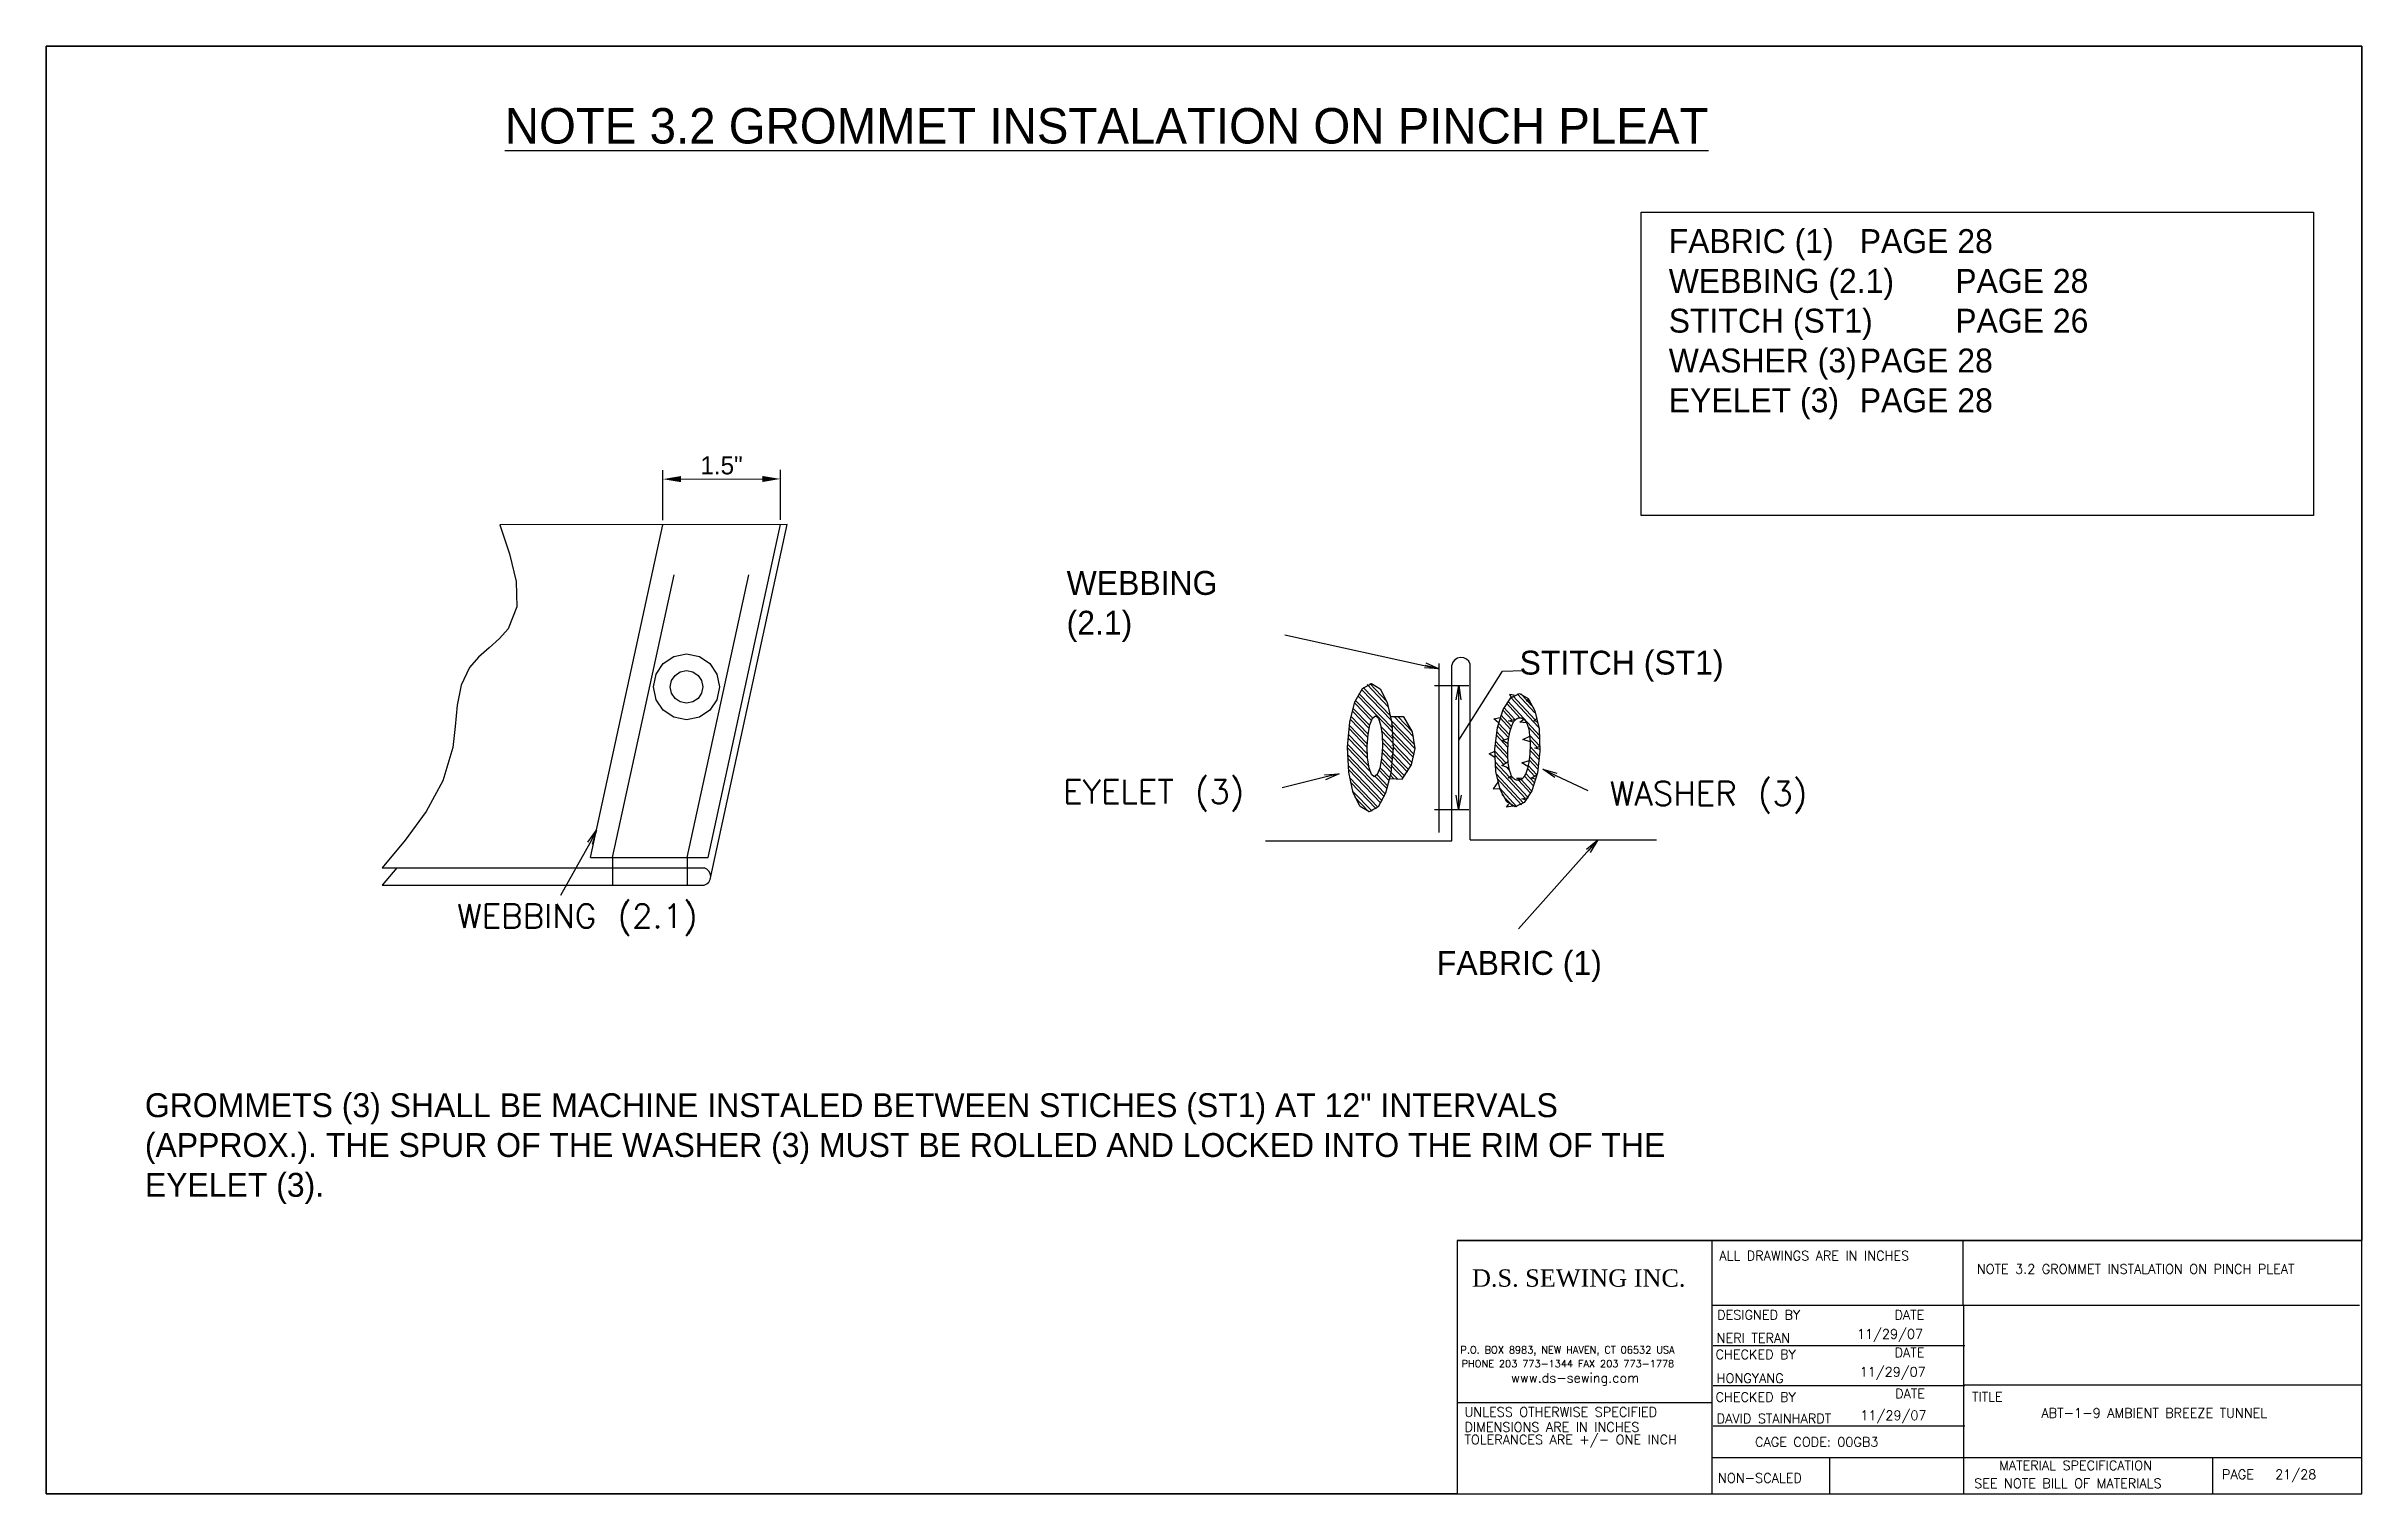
# Paper-space layout 'P21' of a CAD drawing. Header units: inches. Extents: x -62 to 16, y -1703 to 10.
# Drawn here: x 0 to 16, y 0 to 10 of the extents above.
# The model-space entities are those that its viewports show. They can reach past a viewport. Long polylines and large blocks are cut down to what shows.
import ezdxf

# ---------------------------------------------------------------- set-up
doc = ezdxf.new("R2010")
doc.units = ezdxf.units.IN
doc.header["$MEASUREMENT"] = 0
doc.linetypes.add('HIDDEN', pattern=[0.375, 0.25, -0.125])
for name, color, linetype in [('DIMENSION', 7, 'Continuous'), ('GROMMET', 7, 'Continuous'), ('Object', 7, 'Continuous'), ('PEN1', 5, 'Continuous'), ('STECH', 7, 'HIDDEN'), ('TEXT', 7, 'Continuous'), ('Title Block', 7, 'Continuous'), ('Viewport', 7, 'Continuous')]:
    doc.layers.add(name, color=color, linetype=linetype)
doc.styles.add('Roman', font='romans')
doc.styles.add('style1', font='txt.shx')

# ---------------------------------------------------------------- blocks, each defined once
blk = doc.blocks.new('_OPEN')
at = {"color": 0, "linetype": 'ByBlock'}
for p, q in [((-1, 0.17), (0, 0)), ((0, 0), (-1, -0.17)), ((0, 0), (-1, 0))]:
    blk.add_line(p, q, dxfattribs=at)

msp = doc.modelspace()

# ---------------------------------------------------------------- hatches: boundary and pattern name
at = {"layer": 'GROMMET'}
h = msp.add_hatch(dxfattribs=at)
h.set_pattern_fill('STEEL', color=256, scale=8, angle=88.8950047, style=0)
h.set_pattern_definition([(133.895, (8927.886, -1561.8043), (-0.7206116, -0.693339), []), (133.895, (8927.3861, -1561.7947), (-0.7206116, -0.693339), [])])
edge = h.paths.add_edge_path()
edge.add_ellipse((8966.89558, -1156.7831), major_axis=(-0.17103, -8.86717), ratio=0.355798705, start_angle=0, end_angle=360)
edge = h.paths.add_edge_path(flags=16)
edge.add_ellipse((8967.53011, -1156.61109), major_axis=(-0.0812, -4.20993), ratio=0.249999644, start_angle=0, end_angle=360)
h = msp.add_hatch(dxfattribs=at)
h.set_pattern_fill('STEEL', color=256, scale=8, angle=87.8084442, style=0)
h.set_pattern_definition([(132.80844, (8921.6017, -1560.6624), (-0.7336297, -0.6795494), []), (132.80844, (8921.1021, -1560.6433), (-0.7336297, -0.6795494), [])])
edge = h.paths.add_edge_path()
edge.add_ellipse((8987.24001, -1157.13463), major_axis=(-0.29925, -7.81971), ratio=0.397983383, start_angle=155.9807795, end_angle=194.0361486)
edge.add_ellipse((8987.24001, -1157.13463), major_axis=(-0.29925, -7.81971), ratio=0.397983383, start_angle=194.0361486, end_angle=201.5900817)
edge.add_ellipse((8987.24001, -1157.13463), major_axis=(-0.29925, -7.81971), ratio=0.397983383, start_angle=201.5900817, end_angle=235.667824)
edge.add_ellipse((8987.24001, -1157.13463), major_axis=(-0.29925, -7.81971), ratio=0.397983383, start_angle=235.667824, end_angle=242.0386502)
edge.add_ellipse((8987.24001, -1157.13463), major_axis=(-0.29925, -7.81971), ratio=0.397983383, start_angle=242.0386502, end_angle=271.8151141)
edge.add_ellipse((8987.24001, -1157.13463), major_axis=(-0.29925, -7.81971), ratio=0.397983383, start_angle=271.8151141, end_angle=278.1978163)
edge.add_ellipse((8987.24001, -1157.13463), major_axis=(-0.29925, -7.81971), ratio=0.397983383, start_angle=278.1978163, end_angle=305.2218655)
edge.add_ellipse((8987.24001, -1157.13463), major_axis=(-0.29925, -7.81971), ratio=0.397983383, start_angle=305.2218655, end_angle=313.6102676)
edge.add_ellipse((8987.24001, -1157.13463), major_axis=(-0.29925, -7.81971), ratio=0.397983383, start_angle=313.6102676, end_angle=342.9954231)
edge.add_ellipse((8987.24001, -1157.13463), major_axis=(-0.29925, -7.81971), ratio=0.397983383, start_angle=342.9954231, end_angle=353.5235101)
edge.add_ellipse((8987.24001, -1157.13463), major_axis=(-0.29925, -7.81971), ratio=0.397983383, start_angle=353.5235101, end_angle=388.883649)
edge.add_line((8988.48124, -1164.03912), (8987.85915, -1163.84489))
edge.add_line((8987.85915, -1163.84489), (8988.74911, -1163.65759))
edge.add_ellipse((8987.24001, -1157.13463), major_axis=(-0.29925, -7.81971), ratio=0.397983383, start_angle=34.3532895, end_angle=60.0810109)
edge.add_line((8989.78812, -1161.13813), (8989.12336, -1160.99549))
edge.add_line((8989.12336, -1160.99549), (8989.93694, -1160.53459))
edge.add_ellipse((8987.24001, -1157.13463), major_axis=(-0.29925, -7.81971), ratio=0.397983383, start_angle=65.1036177, end_angle=91.569358)
edge.add_line((8990.35915, -1157.03953), (8989.63151, -1156.8621))
edge.add_line((8989.63151, -1156.8621), (8990.36629, -1156.58954))
edge.add_ellipse((8987.24001, -1157.13463), major_axis=(-0.29925, -7.81971), ratio=0.397983383, start_angle=94.8693248, end_angle=120.9842757)
edge.add_line((8990.06211, -1153.21113), (8989.51864, -1153.0725))
edge.add_line((8989.51864, -1153.0725), (8989.95748, -1152.73244))
edge.add_ellipse((8987.24001, -1157.13463), major_axis=(-0.29925, -7.81971), ratio=0.397983383, start_angle=125.1288923, end_angle=150.2550628)
edge.add_line((8989.04387, -1150.40432), (8988.42174, -1150.33673))
edge.add_line((8988.42174, -1150.33673), (8988.78011, -1150.04052))
edge = h.paths.add_edge_path(flags=16)
edge.add_spline(control_points=[(8987.05093, -1152.84774), (8987.06849, -1152.83488), (8987.08671, -1152.82236), (8987.17861, -1152.76365), (8987.26314, -1152.72308), (8987.45327, -1152.67116), (8987.55875, -1152.66101), (8987.76447, -1152.68113), (8987.86318, -1152.71092), (8988.0051, -1152.77912), (8988.05601, -1152.81077), (8988.10204, -1152.84499)], knot_values=[2.971871198, 2.971871198, 2.971871198, 2.971871198, 2.996132487, 2.996132487, 3.089449987, 3.089449987, 3.182767488, 3.182767488, 3.276084988, 3.276084988, 3.337662534, 3.337662534, 3.337662534, 3.337662534], degree=3, periodic=0)
edge.add_spline(control_points=[(8988.10204, -1152.84499), (8988.12576, -1152.86263), (8988.14819, -1152.88095), (8988.24848, -1152.96948), (8988.31158, -1153.04507), (8988.42023, -1153.20104), (8988.46618, -1153.28175), (8988.50748, -1153.36657)], knot_values=[2.705483902, 2.705483902, 2.705483902, 2.705483902, 2.737223857, 2.737223857, 2.855539584, 2.855539584, 2.971871198, 2.971871198, 2.971871198, 2.971871198], degree=3, periodic=0)
edge.add_spline(control_points=[(8988.50748, -1153.36657), (8988.5202, -1153.39268), (8988.53247, -1153.41918), (8988.61057, -1153.59538), (8988.66573, -1153.75773), (8988.77905, -1154.17187), (8988.83147, -1154.43541), (8988.89447, -1154.87067), (8988.913, -1155.02581), (8988.92845, -1155.18586)], knot_values=[2.067053355, 2.067053355, 2.067053355, 2.067053355, 2.102861519, 2.102861519, 2.301514654, 2.301514654, 2.567191992, 2.567191992, 2.705483902, 2.705483902, 2.705483902, 2.705483902], degree=3, periodic=0)
edge.add_spline(control_points=[(8988.92845, -1155.18586), (8988.95327, -1155.44288), (8988.97018, -1155.71256), (8988.97913, -1155.99269), (8988.97922, -1155.99561), (8988.97931, -1155.99854)], knot_values=[1.842619654, 1.842619654, 1.842619654, 1.842619654, 2.064712417, 2.064712417, 2.067053355, 2.067053355, 2.067053355, 2.067053355], degree=3, periodic=0)
edge.add_spline(control_points=[(8988.97931, -1155.99854), (8988.99613, -1156.53539), (8988.98254, -1157.0996), (8988.91539, -1157.95799), (8988.88156, -1158.26378), (8988.83902, -1158.55611)], knot_values=[1.167412866, 1.167412866, 1.167412866, 1.167412866, 1.597277599, 1.597277599, 1.842619654, 1.842619654, 1.842619654, 1.842619654], degree=3, periodic=0)
edge.add_spline(control_points=[(8988.83902, -1158.55611), (8988.80662, -1158.77877), (8988.76916, -1158.99361), (8988.71389, -1159.26051), (8988.70037, -1159.32257), (8988.6864, -1159.38352)], knot_values=[0.922682371, 0.922682371, 0.922682371, 0.922682371, 1.109545987, 1.109545987, 1.167412866, 1.167412866, 1.167412866, 1.167412866], degree=3, periodic=0)
edge.add_spline(control_points=[(8988.6864, -1159.38352), (8988.65199, -1159.53367), (8988.61483, -1159.67712), (8988.5188, -1160.00403), (8988.4574, -1160.18001), (8988.32039, -1160.50138), (8988.24548, -1160.64682), (8988.11192, -1160.84271), (8988.06533, -1160.90292), (8988.01014, -1160.96269), (8988.00795, -1160.96505), (8988.00575, -1160.9674)], knot_values=[0.280583407, 0.280583407, 0.280583407, 0.280583407, 0.423130465, 0.423130465, 0.623544401, 0.623544401, 0.823958338, 0.823958338, 0.918785198, 0.918785198, 0.922682371, 0.922682371, 0.922682371, 0.922682371], degree=3, periodic=0)
edge.add_spline(control_points=[(8988.00575, -1160.9674), (8987.9544, -1161.02223), (8987.89693, -1161.07458), (8987.77514, -1161.1609), (8987.71372, -1161.19654), (8987.6452, -1161.22523)], knot_values=[0.115672128, 0.115672128, 0.115672128, 0.115672128, 0.206601815, 0.206601815, 0.280583407, 0.280583407, 0.280583407, 0.280583407], degree=3, periodic=0)
edge.add_spline(control_points=[(8987.6452, -1161.22523), (8987.62589, -1161.23332), (8987.60602, -1161.24085), (8987.49259, -1161.27911), (8987.38751, -1161.29611), (8987.28237, -1161.29209), (8987.24704, -1161.29074), (8987.2118, -1161.28712), (8987.07073, -1161.26362), (8986.9719, -1161.2253), (8986.80404, -1161.12916), (8986.73409, -1161.07201), (8986.67351, -1161.01126), (8986.67283, -1161.01057), (8986.67215, -1161.00989)], knot_values=[6.053895119, 6.053895119, 6.053895119, 6.053895119, 6.074740387, 6.074740387, 6.169567247, 6.169567247, 6.169567247, 6.20142923, 6.20142923, 6.299585027, 6.299585027, 6.397740824, 6.397740824, 6.398857435, 6.398857435, 6.398857435, 6.398857435], degree=3, periodic=0)
edge.add_line((8986.67215, -1161.00989), (8985.94464, -1160.97757))
edge.add_line((8985.94464, -1160.97757), (8986.44199, -1160.69778))
edge.add_spline(control_points=[(8986.44199, -1160.69778), (8986.39054, -1160.60632), (8986.34643, -1160.5101), (8986.24325, -1160.24814), (8986.19028, -1160.07366), (8986.12507, -1159.80509), (8986.1072, -1159.72391), (8986.0905, -1159.64024)], knot_values=[5.476490092, 5.476490092, 5.476490092, 5.476490092, 5.607028911, 5.607028911, 5.811429789, 5.811429789, 5.895843436, 5.895843436, 5.895843436, 5.895843436], degree=3, periodic=0)
edge.add_line((8986.0905, -1159.64024), (8985.06981, -1159.24165))
edge.add_line((8985.06981, -1159.24165), (8985.95759, -1158.67938))
edge.add_spline(control_points=[(8985.95759, -1158.67938), (8985.92966, -1158.36195), (8985.91355, -1158.02637), (8985.90386, -1157.21087), (8985.92108, -1156.72418), (8985.95995, -1156.25209)], knot_values=[4.538165463, 4.538165463, 4.538165463, 4.538165463, 4.809241506, 4.809241506, 5.181534988, 5.181534988, 5.181534988, 5.181534988], degree=3, periodic=0)
edge.add_line((8985.95995, -1156.25209), (8985.16531, -1155.7846))
edge.add_line((8985.16531, -1155.7846), (8986.04714, -1155.4638))
edge.add_spline(control_points=[(8986.04714, -1155.4638), (8986.08875, -1155.16786), (8986.13924, -1154.88506), (8986.24373, -1154.41748), (8986.29453, -1154.22461), (8986.40642, -1153.86708), (8986.46734, -1153.70249), (8986.58492, -1153.44223), (8986.63786, -1153.33993), (8986.69806, -1153.24397)], knot_values=[3.552553935, 3.552553935, 3.552553935, 3.552553935, 3.799463949, 3.799463949, 3.992405559, 3.992405559, 4.185347168, 4.185347168, 4.325771089, 4.325771089, 4.325771089, 4.325771089], degree=3, periodic=0)
edge.add_line((8986.69806, -1153.24397), (8986.00345, -1153.09904))
edge.add_line((8986.00345, -1153.09904), (8987.05093, -1152.84774))
h = msp.add_hatch(dxfattribs=at)
h.set_pattern_fill('STEEL', color=256, scale=8, angle=88.8950047, style=0)
h.set_pattern_definition([(133.895005, (7562.8171, -2696.4331), (-0.72061156, -0.693339), []), (133.895005, (7562.3171, -2696.4235), (-0.72061156, -0.693339), [])])
edge = h.paths.add_edge_path()
edge.add_line((8971.54569, -1152.54513), (8969.73947, -1152.54655))
edge.add_ellipse((8966.89558, -1156.7831), major_axis=(-0.17103, -8.86717), ratio=0.355798705, start_angle=61.4794258, end_angle=118.9329665, ccw=False)
edge.add_line((8969.58598, -1161.07042), (8971.29738, -1161.13649))
edge.add_arc((8966.50359, -1156.69867), 6.53259, 317.2082791, 399.4807961)

# ---------------------------------------------------------------- linework, layer by layer
at = {"layer": 'DIMENSION'}
for p, q in [((8886.29949, -1125.94621), (8846.61822, -1126.00888)), ((8859.11913, -1171.97279), (8869.12671, -1125.97333)), ((8875.37061, -1171.97279), (8885.38378, -1125.94765)), ((8875.7421, -1174.6), (8886.32717, -1125.94616)), ((8830.35624, -1173.41034), (8874.81949, -1173.41034)), ((8859.11913, -1171.97279), (8875.37061, -1171.97279)), ((8830.35624, -1175.78967), (8874.81949, -1175.78967))]:
    msp.add_line(p, q, dxfattribs=at)
msp.add_spline([(8846.61822, -1126.00888), (8847.75584, -1140.36678), (8842.42696, -1145.69139), (8840.08225, -1156.7666), (8830.35624, -1173.41034)], degree=3, dxfattribs=at)
msp.add_open_spline([(8832.35353, -1173.41034), (8831.69577, -1174.20692), (8831.026, -1174.9983), (8830.35624, -1175.78967)], degree=3, dxfattribs=at)
at = {"layer": 'GROMMET'}
for p, q in [((8986.15608, -1149.42329), (8986.37312, -1149.81973)), ((8986.77553, -1149.51952), (8986.15608, -1149.42329)), ((8988.42174, -1150.33673), (8988.78011, -1150.04052)), ((8989.04387, -1150.40432), (8988.42174, -1150.33673)), ((8971.54569, -1152.54513), (8969.73947, -1152.54655)), ((8983.9652, -1152.81743), (8984.83886, -1152.62605)), ((8984.6315, -1153.36297), (8983.9652, -1152.81743)), ((8986.00345, -1153.09904), (8987.05093, -1152.84774)), ((8986.69806, -1153.24397), (8986.00345, -1153.09904)), ((8987.55158, -1153.27469), (8988.10204, -1152.84499)), ((8988.50748, -1153.36657), (8987.55158, -1153.27469)), ((8987.9706, -1155.6382), (8988.92845, -1155.18586)), ((8989.51864, -1153.0725), (8989.95748, -1152.73244)), ((8990.06211, -1153.21113), (8989.51864, -1153.0725)), ((8983.31208, -1157.65635), (8984.11998, -1157.26328)), ((8984.11703, -1158.13178), (8983.31208, -1157.65635)), ((8985.16531, -1155.7846), (8986.04714, -1155.4638)), ((8985.95995, -1156.25209), (8985.16531, -1155.7846)), ((8988.97931, -1155.99854), (8987.9706, -1155.6382)), ((8989.63151, -1156.8621), (8990.36629, -1156.58954)), ((8990.35915, -1157.03953), (8989.63151, -1156.8621)), ((8969.58598, -1161.07042), (8971.29738, -1161.13649)), ((8984.52506, -1161.54731), (8983.87037, -1162.47665)), ((8985.06981, -1159.24165), (8985.95759, -1158.67938)), ((8986.0905, -1159.64024), (8985.06981, -1159.24165)), ((8985.94464, -1160.97757), (8986.44199, -1160.69778)), ((8986.67215, -1161.00989), (8985.94464, -1160.97757)), ((8987.14166, -1161.01615), (8988.00575, -1160.9674)), ((8987.6452, -1161.22523), (8987.14166, -1161.01615)), ((8987.84598, -1158.89447), (8988.83902, -1158.55611)), ((8988.6864, -1159.38352), (8987.84598, -1158.89447)), ((8989.12336, -1160.99549), (8989.93694, -1160.53459)), ((8989.78812, -1161.13813), (8989.12336, -1160.99549)), ((8983.87037, -1162.47665), (8984.78028, -1162.44204)), ((8985.70186, -1164.98896), (8986.04371, -1164.57765)), ((8987.85915, -1163.84489), (8988.74911, -1163.65759)), ((8988.48124, -1164.03912), (8987.85915, -1163.84489)), ((8986.59164, -1164.891), (8985.70186, -1164.98896))]:
    msp.add_line(p, q, dxfattribs=at)
for radius in [4.55, 2.25]:
    msp.add_circle((8872.40616, -1148.38415), radius, dxfattribs=at)
for centre, major_axis, ratio in [((8966.89558, -1156.7831), (-0.17103, -8.86717), 0.355798705), ((8987.24001, -1157.13463), (-0.29925, -7.81971), 0.397983383), ((8967.53011, -1156.61109), (-0.0812, -4.20993), 0.249999644)]:
    msp.add_ellipse(centre, major_axis=major_axis, ratio=ratio, dxfattribs=at)
msp.add_open_spline([(8987.28237, -1161.29209), (8987.38751, -1161.29611), (8987.49259, -1161.27911), (8987.67857, -1161.21638), (8987.75975, -1161.17181), (8987.89981, -1161.07254), (8987.95931, -1161.01774), (8988.06533, -1160.90292), (8988.11192, -1160.84271), (8988.24548, -1160.64682), (8988.32039, -1160.50138), (8988.4574, -1160.18001), (8988.5188, -1160.00403), (8988.63103, -1159.62196), (8988.6817, -1159.41596), (8988.82456, -1158.72605), (8988.8968, -1158.19554), (8988.98277, -1157.09663), (8988.99628, -1156.52924), (8988.96466, -1155.53994), (8988.9291, -1155.10997), (8988.83147, -1154.43541), (8988.77905, -1154.17187), (8988.66573, -1153.75773), (8988.61057, -1153.59538), (8988.49372, -1153.33175), (8988.43681, -1153.22485), (8988.31158, -1153.04507), (8988.24848, -1152.96948), (8988.10703, -1152.84462), (8988.03419, -1152.79309), (8987.86318, -1152.71092), (8987.76447, -1152.68113), (8987.55875, -1152.66101), (8987.45327, -1152.67116), (8987.26314, -1152.72308), (8987.17861, -1152.76365), (8987.03274, -1152.85684), (8986.97071, -1152.90943), (8986.86082, -1153.01998), (8986.81282, -1153.07817), (8986.67793, -1153.26445), (8986.60345, -1153.40122), (8986.46734, -1153.70249), (8986.40642, -1153.86708), (8986.29453, -1154.22461), (8986.24373, -1154.41748), (8986.09912, -1155.0646), (8986.0235, -1155.56423), (8985.92541, -1156.61023), (8985.9032, -1157.15572), (8985.91436, -1158.09501), (8985.93658, -1158.49569), (8986.01491, -1159.239), (8986.07069, -1159.58116), (8986.19028, -1160.07366), (8986.24325, -1160.24814), (8986.35666, -1160.53607), (8986.41324, -1160.6549), (8986.5362, -1160.85264), (8986.59732, -1160.93485), (8986.73409, -1161.07201), (8986.80404, -1161.12916), (8986.9719, -1161.2253), (8987.07073, -1161.26362), (8987.2118, -1161.28712), (8987.24704, -1161.29074), (8987.28237, -1161.29209)], degree=3, knots=[0, 0, 0, 0, 0.09482686, 0.09482686, 0.18965372, 0.18965372, 0.28448058, 0.28448058, 0.37930744, 0.37930744, 0.579721377, 0.579721377, 0.780135313, 0.780135313, 0.98054925, 0.98054925, 1.412754921, 1.412754921, 1.844960591, 1.844960591, 2.205345265, 2.205345265, 2.471022603, 2.471022603, 2.669675738, 2.669675738, 2.821815516, 2.821815516, 2.940131243, 2.940131243, 3.033448743, 3.033448743, 3.126766244, 3.126766244, 3.220083744, 3.220083744, 3.313401245, 3.313401245, 3.406718745, 3.406718745, 3.500036246, 3.500036246, 3.692977855, 3.692977855, 3.885919465, 3.885919465, 4.078861074, 4.078861074, 4.49466001, 4.49466001, 4.910458945, 4.910458945, 5.235681342, 5.235681342, 5.560903739, 5.560903739, 5.765304617, 5.765304617, 5.929048096, 5.929048096, 6.05501173, 6.05501173, 6.153167527, 6.153167527, 6.251323325, 6.251323325, 6.283185307, 6.283185307, 6.283185307, 6.283185307], dxfattribs=at)
at = {"layer": 'Object'}
for p, q in [((8978.15137, -1169.64735), (8978.15137, -1145.38668)), ((8980.71377, -1169.51974), (8980.71377, -1145.25907)), ((8952.42273, -1169.64735), (8978.15137, -1169.64735)), ((8980.71377, -1169.51974), (9006.44241, -1169.51974))]:
    msp.add_line(p, q, dxfattribs=at)
at = {"layer": 'Object', "ltscale": 0.015}
for p, q in [((8979.12071, -1155.76953), (8985.17665, -1146.20353)), ((8985.17665, -1146.20353), (8988.05299, -1146.1334))]:
    msp.add_line(p, q, dxfattribs=at)
at = {"layer": 'Object'}
msp.add_arc((8979.44742, -1145.62098), 1.31706, 15.9493744, 169.7523894, dxfattribs=at)
at = {"layer": 'PEN1'}
msp.add_line((8976.43152, -1168.52368), (8976.43152, -1145.17199), dxfattribs=at)
at = {"layer": 'STECH', "ltscale": 0.015}
for p, q in [((8862.17884, -1171.97279), (8872.18748, -1125.96849)), ((8872.48811, -1171.97279), (8882.50029, -1125.95221))]:
    msp.add_line(p, q, dxfattribs=at)
at = {"layer": 'STECH'}
for p, q in [((8955.07285, -1141.20147), (8976.43152, -1145.87548)), ((8975.76668, -1148.18514), (8980.4985, -1148.18514)), ((8976.87569, -1148.18514), (8978.15137, -1148.18514)), ((8979.12114, -1163.35392), (8979.12027, -1148.18514)), ((8975.76668, -1165.35355), (8980.4985, -1165.35355))]:
    msp.add_line(p, q, dxfattribs=at)
at = {"layer": 'TEXT'}
for p, q in [((8869.12572, -1125.34833), (8869.1148, -1118.43085)), ((8871.61677, -1119.6769), (8882.87385, -1119.65913)), ((8885.3828, -1125.32266), (8885.37187, -1118.40518)), ((8960.63244, -1160.8859), (8954.73618, -1162.348)), ((8992.54264, -1160.61782), (8996.9634, -1162.7174)), ((8859.04892, -1169.9964), (8854.99655, -1177.19309)), ((8987.40327, -1181.83689), (8998.33881, -1169.51974))]:
    msp.add_line(p, q, dxfattribs=at)
at = {"layer": 'TEXT', "ltscale": 0.015}
for p, q in [((8862.17884, -1171.97279), (8862.17884, -1175.78967)), ((8872.48811, -1171.97279), (8872.48811, -1175.78967))]:
    msp.add_line(p, q, dxfattribs=at)
at = {"layer": 'TEXT'}
for centre, radius, start, end in [((8966.71674, -1156.70484), 6.37353, 315.9470664, 40.7420088), ((8874.51379, -1174.6), 1.22832, 284.4112353, 75.5887647)]:
    msp.add_arc(centre, radius, start, end, dxfattribs=at)
for points in [[(8871.61611, -1119.26024), (8871.61743, -1120.09357), (8869.11677, -1119.68085)], [(8882.87319, -1119.24246), (8882.87451, -1120.07579), (8885.37385, -1119.65518)]]:
    msp.add_solid(points, dxfattribs=at)

# ---------------------------------------------------------------- block references
at = {"layer": 'DIMENSION', "yscale": 2, "zscale": 2}
for p, xscale, rotation in [((8976.43152, -1145.87548), 2.000000000000115, 346.7748578976651), ((8979.12027, -1148.18514), 1.9999999999999, 89.12850069561796), ((8979.08228, -1165.35355), 1.999999999999942, 268.8866846384956), ((8998.33881, -1169.51974), 1.999999999999789, 49.23937985794581)]:
    msp.add_blockref('_OPEN', p, dxfattribs=dict(at, xscale=xscale, rotation=rotation))
at = {"layer": 'TEXT', "yscale": 2, "zscale": 2}
for p, xscale, rotation in [((8962.57659, -1160.41656), 2.000000000000361, 13.57230302340427), ((8990.74421, -1159.74279), 2.000000000000353, 154.054634685543), ((8859.93878, -1168.20527), 1.999999999999991, 63.5809080993745)]:
    msp.add_blockref('_OPEN', p, dxfattribs=dict(at, xscale=xscale, rotation=rotation))

# ---------------------------------------------------------------- texts
at = {"layer": 'TEXT', "ltscale": 0.015, "style": 'style1'}
for s, p in [('EYELET (3)', (8924.45661, -1164.51916)), ('WASHER (3)', (9000.01335, -1164.76235)), ('WEBBING (2.1)', (8840.70497, -1181.70274))]:
    msp.add_text(s, height=3.3, dxfattribs=at).set_placement(p)
at = {"layer": 'TEXT', "width": 210.3834797, "attachment_point": 1}
for s, insert, char_height in [('\\pt83.472;{\\C0; \\H1.633x;\\LNOTE 3.2 GROMMET INSTALATION ON PINCH PLEAT}', (8846.1684, -1068.40392), 3), ('FABRIC (1)^IPAGE 28\\PWEBBING (2.1)^IPAGE 28\\PSTITCH (ST1)^IPAGE 26\\PWASHER (3)^IPAGE 28\\PEYELET (3)^IPAGE 28', (9008.14257, -1085.13813), 3.3), ('\\pt91.8192;{\\C0;GROMMETS (3) SHALL BE MACHINE INSTALED BETWEEN STICHES (ST1) AT 12" INTERVALS (APPROX.). THE SPUR OF THE WASHER (3) MUST BE ROLLED AND LOCKED INTO THE RIM OF THE EYELET (3).}', (8797.54281, -1204.54495), 3.3)]:
    msp.add_mtext(s, dxfattribs=dict(at, insert=insert, char_height=char_height))
at = {"layer": 'TEXT', "insert": (8877.24235, -1117.79302), "char_height": 2.5, "attachment_point": 5, "rotation": 0.0904841}
msp.add_mtext('1.5"', dxfattribs=at)
at = {"layer": 'TEXT', "linetype": 'Continuous', "char_height": 3.3, "attachment_point": 1}
for s, insert, width in [('WEBBING (2.1)', (8924.92946, -1132.37417), 19.9441576), ('STITCH (ST1)', (8987.53515, -1143.3919), 55.5163763), ('FABRIC (1)', (8976.09305, -1184.88273), 37.7677724)]:
    msp.add_mtext(s, dxfattribs=dict(at, insert=insert, width=width))

psp = doc.layouts.new('P21')

# ---------------------------------------------------------------- linework, layer by layer
at = {"layer": 'TEXT'}
psp.add_lwpolyline([(11.022, 8.853), (15.666, 8.853), (15.666, 6.758), (11.022, 6.758)], close=True, dxfattribs=at)
at = {"layer": 'Title Block'}
for p, q in [((16, 10), (0, 10)), ((0, 10), (0, 0)), ((16, 0), (16, 10)), ((9.75, 1.75), (16, 1.75)), ((11.511, 1.302), (11.511, 1.75)), ((13.245, 1.302), (13.245, 1.75)), ((11.511, 1.302), (11.75, 1.302)), ((11.511, 0), (11.511, 1.302)), ((11.75, 1.302), (13.25, 1.302)), ((13.25, 1.302), (13.707, 1.302)), ((13.25, 0), (13.25, 1.302)), ((13.692, 1.302), (15.984, 1.302)), ((11.518, 1.024), (13.257, 1.024)), ((11.75, 1.024), (13.25, 1.024)), ((11.518, 0.747), (13.257, 0.747)), ((11.75, 0.747), (13.25, 0.747)), ((13.25, 0.752), (16, 0.752)), ((9.75, 0.63), (11.511, 0.63)), ((11.518, 0.469), (13.257, 0.469)), ((11.511, 0.25), (16, 0.25)), ((12.325, 0), (12.325, 0.25)), ((14.971, 0), (14.971, 0.25)), ((0, 0), (16, 0)), ((0, 0), (16, 0))]:
    psp.add_line(p, q, dxfattribs=at)
at = {"layer": 'Viewport'}
psp.add_lwpolyline([(0, 10), (9.88, 10), (9.88, 10), (16, 10), (16, 1.75), (9.75, 1.75), (9.75, 0), (0, 0)], close=True, dxfattribs=at)

# ---------------------------------------------------------------- texts
at = {"layer": 'TEXT', "ltscale": 0.015, "insert": (9.852, 1.55), "char_height": 0.12, "width": 1.77851, "attachment_point": 1, "style": 'style1'}
psp.add_mtext('{\\fTimes New Roman|b0|i0|c0|p18;D.S. SEWING INC.}', dxfattribs=at)
at = {"layer": 'Title Block', "style": 'Roman'}
for s, height, p in [('ALL DRAWINGS ARE IN INCHES', 0.065, (11.561, 1.612)), (' NOTE 3.2 GROMMET INSTALATION ON PINCH PLEAT', 0.065, (13.296, 1.52)), ('DESIGNED BY', 0.065, (11.546, 1.203)), ('11/29/07', 0.065, (12.512, 1.071)), ('DATE', 0.065, (12.771, 1.203)), ('P.O. BOX 8983, NEW HAVEN, CT 06532 USA', 0.0494, (9.772, 0.969)), ('CHECKED BY', 0.065, (11.535, 0.93)), ('NERI TERAN', 0.065, (11.543, 1.043)), ('DATE', 0.065, (12.772, 0.943)), ('PHONE 203 773-1344 FAX 203 773-1778', 0.0494, (9.78, 0.873)), ('www.ds-sewing.com', 0.065, (10.122, 0.768)), ('HONGYANG', 0.065, (11.543, 0.765)), ('11/29/07', 0.065, (12.531, 0.809)), ('CHECKED BY', 0.065, (11.535, 0.635)), ('DATE', 0.065, (12.776, 0.659)), ('TITLE', 0.065, (13.307, 0.637)), ('UNLESS OTHERWISE SPECIFIED', 0.065, (9.8, 0.532)), ('DIMENSIONS ARE IN INCHES', 0.065, (9.8, 0.428)), ('DAVID STAINHARDT', 0.065, (11.543, 0.487)), ('11/29/07', 0.065, (12.536, 0.509)), ('ABT-1-9 AMBIENT BREEZE TUNNEL', 0.065, (13.787, 0.525)), ('TOLERANCES ARE +/- ONE INCH', 0.065, (9.8, 0.341)), ('CAGE CODE: 00GB3', 0.065, (11.808, 0.325)), ('MATERIAL SPECIFICATION', 0.065, (13.495, 0.163)), ('PAGE', 0.065, (15.035, 0.101)), ('21/28', 0.065, (15.402, 0.101)), ('NON-SCALED', 0.065, (11.552, 0.076)), ('SEE NOTE BILL OF MATERIALS', 0.065, (13.322, 0.039))]:
    psp.add_text(s, height=height, dxfattribs=at).set_placement(p)

# ---------------------------------------------------------------- viewports
at = {"layer": 'Viewport'}
vp = psp.add_viewport(center=(8, 5), size=(16, 10), view_center_point=(8943.91684, -1159.8736), view_height=199.9999779, dxfattribs=at)
vp.dxf.flags = 0x10000  # cut along an outline
vp.dxf.clipping_boundary_handle = psp.add_lwpolyline([(0, 10), (9.88, 10), (9.88, 10), (16, 10), (16, 1.75), (9.75, 1.75), (9.75, 0), (0, 0)], format="xyb", close=True, dxfattribs={"invisible": 1}).dxf.handle

doc.saveas('drawing.dxf')
